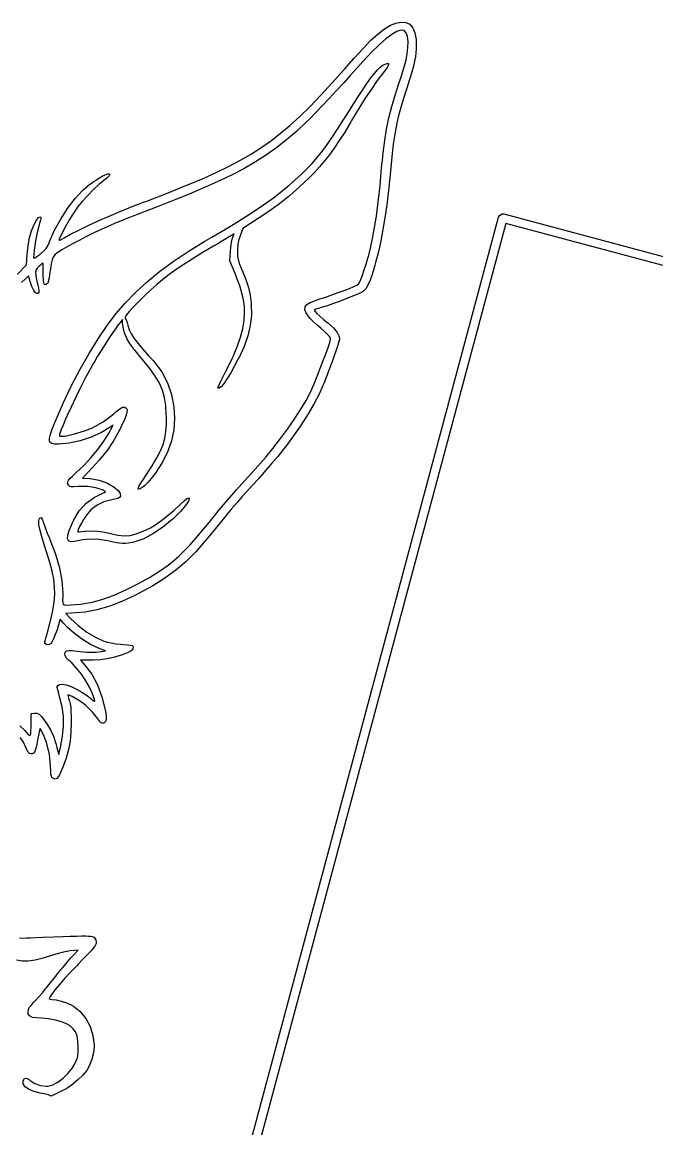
# Model space of a CAD drawing. Header units: inches. Extents: x 3.93 to 7.4, y -5.66 to -1.55.
# Drawn here: x 5.68 to 6.021, y -5.045 to -4.45 of the extents above; entities that cross this region are included whole.
import ezdxf

# ---------------------------------------------------------------- set-up
doc = ezdxf.new("R2010")
doc.units = ezdxf.units.IN
doc.header["$MEASUREMENT"] = 0
doc.layers.add('F.Silkscreen', color=41, linetype='CONTINUOUS', true_color=0xf2eda1)

msp = doc.modelspace()

# ---------------------------------------------------------------- linework, layer by layer
at = {"layer": 'F.Silkscreen', "linetype": 'CONTINUOUS'}
for p, q in [((5.87815, -4.45199), (5.88105, -4.4508)), ((5.88105, -4.4508), (5.88361, -4.45032)), ((5.88361, -4.45032), (5.88637, -4.45049)), ((5.88637, -4.45049), (5.88856, -4.45148)), ((5.88856, -4.45148), (5.8902, -4.45331)), ((5.86766, -4.46009), (5.8715, -4.45659)), ((5.8715, -4.45659), (5.87498, -4.45391)), ((5.87498, -4.45391), (5.87815, -4.45199)), ((5.87882, -4.4569), (5.87566, -4.45928)), ((5.88149, -4.45535), (5.87882, -4.4569)), ((5.88366, -4.45466), (5.88149, -4.45535)), ((5.88528, -4.45483), (5.88366, -4.45466)), ((5.88541, -4.45489), (5.88528, -4.45483)), ((5.88649, -4.45604), (5.88541, -4.45489)), ((5.88721, -4.45802), (5.88649, -4.45604)), ((5.8902, -4.45331), (5.89131, -4.456)), ((5.89131, -4.456), (5.8919, -4.45958)), ((5.86341, -4.46442), (5.86766, -4.46009)), ((5.87203, -4.46248), (5.86796, -4.46647)), ((5.87566, -4.45928), (5.87203, -4.46248)), ((5.88756, -4.46068), (5.88721, -4.45802)), ((5.88753, -4.46388), (5.88756, -4.46068)), ((5.8919, -4.45958), (5.89201, -4.46253)), ((5.89201, -4.46253), (5.89197, -4.4647)), ((5.8587, -4.46965), (5.86341, -4.46442)), ((5.86796, -4.46647), (5.86348, -4.47123)), ((5.88631, -4.47128), (5.88712, -4.46746)), ((5.88712, -4.46746), (5.88753, -4.46388)), ((5.89154, -4.46894), (5.89108, -4.4713)), ((5.89182, -4.46679), (5.89154, -4.46894)), ((5.89197, -4.4647), (5.89182, -4.46679)), ((5.8534, -4.47568), (5.8587, -4.46965)), ((5.85999, -4.47515), (5.85671, -4.47885)), ((5.86348, -4.47123), (5.85999, -4.47515)), ((5.87105, -4.47607), (5.87244, -4.47468)), ((5.87244, -4.47468), (5.87369, -4.47369)), ((5.87369, -4.47369), (5.87476, -4.47307)), ((5.87476, -4.47307), (5.87628, -4.47248)), ((5.87637, -4.47464), (5.87489, -4.47673)), ((5.87628, -4.47248), (5.87706, -4.47253)), ((5.87709, -4.47324), (5.87637, -4.47464)), ((5.87706, -4.47253), (5.87709, -4.47324)), ((5.88469, -4.47692), (5.88561, -4.47382)), ((5.88561, -4.47382), (5.8863, -4.47131)), ((5.8863, -4.47131), (5.88631, -4.47128)), ((5.89042, -4.47401), (5.88952, -4.47723)), ((5.89108, -4.4713), (5.89042, -4.47401)), ((5.84681, -4.48303), (5.8534, -4.47568)), ((5.85671, -4.47885), (5.85306, -4.4829)), ((5.86551, -4.48325), (5.86763, -4.48029)), ((5.86763, -4.48029), (5.86946, -4.47792)), ((5.86946, -4.47792), (5.87105, -4.47607)), ((5.87424, -4.47757), (5.87106, -4.48178)), ((5.87489, -4.47673), (5.87424, -4.47757)), ((5.88267, -4.48335), (5.88367, -4.48023)), ((5.88367, -4.48023), (5.88469, -4.47692)), ((5.88836, -4.48111), (5.88688, -4.48578)), ((5.88952, -4.47723), (5.88836, -4.48111)), ((5.84068, -4.48965), (5.84681, -4.48303)), ((5.84918, -4.48712), (5.84526, -4.49134)), ((5.85306, -4.4829), (5.84918, -4.48712)), ((5.86021, -4.4912), (5.86305, -4.48687)), ((5.86305, -4.48687), (5.86551, -4.48325)), ((5.86787, -4.48629), (5.86457, -4.49126)), ((5.87106, -4.48178), (5.86787, -4.48629)), ((5.88083, -4.48906), (5.88267, -4.48335)), ((5.88688, -4.48578), (5.88637, -4.48738)), ((5.83492, -4.49561), (5.84068, -4.48965)), ((5.84526, -4.49134), (5.84143, -4.49538)), ((5.85693, -4.49632), (5.86021, -4.4912)), ((5.86457, -4.49126), (5.86106, -4.49684)), ((5.87889, -4.49566), (5.88083, -4.48906)), ((5.88491, -4.492), (5.88367, -4.49615)), ((5.88637, -4.48738), (5.88491, -4.492)), ((5.82943, -4.50098), (5.83492, -4.49561)), ((5.83788, -4.49907), (5.83475, -4.50224)), ((5.84143, -4.49538), (5.83788, -4.49907)), ((5.85318, -4.50228), (5.85693, -4.49632)), ((5.86106, -4.49684), (5.85723, -4.5032)), ((5.87733, -4.50183), (5.87889, -4.49566)), ((5.88367, -4.49615), (5.88262, -4.50001)), ((5.82412, -4.50583), (5.82943, -4.50098)), ((5.83315, -4.50382), (5.82759, -4.50906)), ((5.83475, -4.50224), (5.83315, -4.50382)), ((5.8496, -4.50793), (5.85304, -4.5025)), ((5.85304, -4.5025), (5.85318, -4.50228)), ((5.85677, -4.50399), (5.85353, -4.5094)), ((5.85723, -4.5032), (5.85677, -4.50399)), ((5.87607, -4.50786), (5.87733, -4.50183)), ((5.88172, -4.50376), (5.88095, -4.50756)), ((5.88262, -4.50001), (5.88172, -4.50376)), ((5.8137, -4.51426), (5.81891, -4.51024)), ((5.81891, -4.51024), (5.82412, -4.50583)), ((5.82759, -4.50906), (5.82231, -4.51365)), ((5.84655, -4.51258), (5.8496, -4.50793)), ((5.85353, -4.5094), (5.85063, -4.51403)), ((5.87506, -4.51402), (5.87607, -4.50786)), ((5.88095, -4.50756), (5.88027, -4.51158)), ((5.8084, -4.51797), (5.8137, -4.51426)), ((5.82231, -4.51365), (5.81705, -4.51779)), ((5.84118, -4.52014), (5.84378, -4.5166)), ((5.84378, -4.5166), (5.84655, -4.51258)), ((5.85063, -4.51403), (5.84794, -4.51806)), ((5.87423, -4.52062), (5.87506, -4.51402)), ((5.87964, -4.51599), (5.87905, -4.52097)), ((5.88027, -4.51158), (5.87964, -4.51599)), ((5.79717, -4.52474), (5.80292, -4.52144)), ((5.80292, -4.52144), (5.8084, -4.51797)), ((5.81157, -4.52166), (5.80561, -4.52545)), ((5.81705, -4.51779), (5.81157, -4.52166)), ((5.83862, -4.52332), (5.84118, -4.52014)), ((5.84535, -4.52165), (5.84272, -4.52497)), ((5.84794, -4.51806), (5.84535, -4.52165)), ((5.87377, -4.52485), (5.87402, -4.52249)), ((5.87402, -4.52249), (5.87423, -4.52062)), ((5.87905, -4.52097), (5.87844, -4.52667)), ((5.78448, -4.53111), (5.79105, -4.52794)), ((5.79105, -4.52794), (5.79717, -4.52474)), ((5.80561, -4.52545), (5.79892, -4.52934)), ((5.83321, -4.5292), (5.836, -4.52629)), ((5.836, -4.52629), (5.83862, -4.52332)), ((5.83992, -4.52818), (5.83685, -4.53147)), ((5.84272, -4.52497), (5.83992, -4.52818)), ((5.87317, -4.53077), (5.87336, -4.52876)), ((5.87336, -4.52876), (5.87355, -4.52687)), ((5.87355, -4.52687), (5.87377, -4.52485)), ((5.87844, -4.52667), (5.87789, -4.53231)), ((5.7181, -4.53632), (5.72084, -4.53454)), ((5.72084, -4.53454), (5.72348, -4.53306)), ((5.72348, -4.53306), (5.72573, -4.53207)), ((5.72568, -4.53418), (5.72399, -4.53549)), ((5.72684, -4.53303), (5.72568, -4.53418)), ((5.72573, -4.53207), (5.72611, -4.53194)), ((5.72611, -4.53194), (5.72711, -4.53181)), ((5.72733, -4.53221), (5.72684, -4.53303)), ((5.72711, -4.53181), (5.72733, -4.53221)), ((5.76961, -4.53763), (5.77736, -4.53432)), ((5.77736, -4.53432), (5.78448, -4.53111)), ((5.78921, -4.53429), (5.78345, -4.53693)), ((5.79415, -4.53188), (5.78921, -4.53429)), ((5.79818, -4.52975), (5.79415, -4.53188)), ((5.79892, -4.52934), (5.79818, -4.52975)), ((5.82664, -4.53538), (5.83013, -4.53218)), ((5.83456, -4.53379), (5.82912, -4.53904)), ((5.83013, -4.53218), (5.83321, -4.5292)), ((5.83685, -4.53147), (5.83456, -4.53379)), ((5.87268, -4.53605), (5.87295, -4.53312)), ((5.87295, -4.53312), (5.87317, -4.53077)), ((5.87789, -4.53231), (5.87703, -4.54085)), ((5.70863, -4.54524), (5.71283, -4.5407)), ((5.71283, -4.5407), (5.71558, -4.53823)), ((5.71844, -4.54033), (5.71537, -4.54348)), ((5.71558, -4.53823), (5.7181, -4.53632)), ((5.72139, -4.53759), (5.71844, -4.54033)), ((5.72399, -4.53549), (5.72139, -4.53759)), ((5.75862, -4.54211), (5.76298, -4.54036)), ((5.76298, -4.54036), (5.76725, -4.53861)), ((5.76725, -4.53861), (5.76961, -4.53763)), ((5.77698, -4.53977), (5.76989, -4.54277)), ((5.78345, -4.53693), (5.77698, -4.53977)), ((5.81993, -4.54112), (5.82375, -4.53793)), ((5.82375, -4.53793), (5.82664, -4.53538)), ((5.82912, -4.53904), (5.82386, -4.54371)), ((5.87208, -4.54257), (5.87235, -4.5398)), ((5.87235, -4.5398), (5.87268, -4.53605)), ((5.87703, -4.54085), (5.87613, -4.54851)), ((5.70459, -4.55049), (5.70863, -4.54524)), ((5.71242, -4.54681), (5.70979, -4.55008)), ((5.71537, -4.54348), (5.71242, -4.54681)), ((5.74542, -4.54717), (5.74764, -4.54635)), ((5.74764, -4.54635), (5.75068, -4.54521)), ((5.75068, -4.54521), (5.75443, -4.54376)), ((5.76226, -4.54588), (5.75421, -4.54906)), ((5.75443, -4.54376), (5.75862, -4.54211)), ((5.76989, -4.54277), (5.76226, -4.54588)), ((5.81165, -4.54739), (5.81593, -4.54425)), ((5.81593, -4.54425), (5.81993, -4.54112)), ((5.82386, -4.54371), (5.81848, -4.54802)), ((5.87139, -4.5485), (5.87208, -4.54257)), ((5.70086, -4.55623), (5.70459, -4.55049)), ((5.70822, -4.55227), (5.70698, -4.55421)), ((5.70979, -4.55008), (5.70822, -4.55227)), ((5.727, -4.55459), (5.73314, -4.55201)), ((5.73314, -4.55201), (5.73933, -4.54951)), ((5.73933, -4.54951), (5.74542, -4.54717)), ((5.74619, -4.55213), (5.74255, -4.55352)), ((5.75421, -4.54906), (5.74619, -4.55213)), ((5.80177, -4.55401), (5.80696, -4.55062)), ((5.80696, -4.55062), (5.81165, -4.54739)), ((5.81268, -4.55223), (5.80708, -4.55599)), ((5.81848, -4.54802), (5.81268, -4.55223)), ((5.87053, -4.55465), (5.87139, -4.5485)), ((5.87613, -4.54851), (5.87517, -4.55547)), ((5.68657, -4.55919), (5.6878, -4.55689)), ((5.6878, -4.55689), (5.68886, -4.55545)), ((5.68886, -4.55545), (5.68969, -4.55493)), ((5.68984, -4.55726), (5.68934, -4.55921)), ((5.68969, -4.55493), (5.69018, -4.55522)), ((5.69014, -4.55586), (5.68984, -4.55726)), ((5.69018, -4.55522), (5.69014, -4.55586)), ((5.69758, -4.56226), (5.70086, -4.55623)), ((5.70559, -4.55652), (5.70417, -4.55902)), ((5.70698, -4.55421), (5.70559, -4.55652)), ((5.71555, -4.55973), (5.72109, -4.55719)), ((5.72109, -4.55719), (5.727, -4.55459)), ((5.72956, -4.55868), (5.72937, -4.55876)), ((5.73203, -4.55766), (5.72956, -4.55868)), ((5.7352, -4.55639), (5.73203, -4.55766)), ((5.7388, -4.55498), (5.7352, -4.55639)), ((5.74255, -4.55352), (5.7388, -4.55498)), ((5.78136, -5.13315), (5.93625, -4.55511)), ((5.9402, -4.55862), (5.78654, -5.13209)), ((5.78943, -4.56159), (5.79596, -4.55765)), ((5.79596, -4.55765), (5.80177, -4.55401)), ((5.80708, -4.55599), (5.79883, -4.56135)), ((5.86954, -4.56076), (5.87053, -4.55465)), ((5.87517, -4.55547), (5.87411, -4.56189)), ((5.93625, -4.55511), (5.93665, -4.55429)), ((5.93665, -4.55429), (5.93822, -4.55338)), ((5.93665, -4.55429), (5.93665, -4.55429)), ((5.93665, -4.55429), (5.93665, -4.55429)), ((5.93822, -4.55338), (5.93914, -4.55344)), ((5.93914, -4.55344), (6.51717, -4.70833)), ((6.51367, -4.71228), (5.9402, -4.55862)), ((5.68404, -4.56631), (5.68512, -4.56263)), ((5.68512, -4.56263), (5.68657, -4.55919)), ((5.68836, -4.56279), (5.68783, -4.56529)), ((5.68891, -4.5607), (5.68836, -4.56279)), ((5.68934, -4.55921), (5.68891, -4.5607)), ((5.6949, -4.56836), (5.69758, -4.56226)), ((5.70159, -4.5638), (5.70065, -4.56571)), ((5.7028, -4.56151), (5.70159, -4.5638)), ((5.70272, -4.56635), (5.70621, -4.56438)), ((5.70417, -4.55902), (5.7028, -4.56151)), ((5.70621, -4.56438), (5.71054, -4.56216)), ((5.71054, -4.56216), (5.71555, -4.55973)), ((5.71874, -4.56369), (5.71472, -4.56568)), ((5.72265, -4.5618), (5.71874, -4.56369)), ((5.72626, -4.56013), (5.72265, -4.5618)), ((5.72937, -4.55876), (5.72626, -4.56013)), ((5.78206, -4.56593), (5.78943, -4.56159)), ((5.79405, -4.56413), (5.7926, -4.56508)), ((5.7932, -4.56642), (5.79405, -4.56413)), ((5.79883, -4.56135), (5.79736, -4.5653)), ((5.86847, -4.56658), (5.86954, -4.56076)), ((5.87411, -4.56189), (5.87294, -4.56794)), ((5.68284, -4.57528), (5.6833, -4.57043)), ((5.6833, -4.57043), (5.68404, -4.56631)), ((5.68733, -4.568), (5.6869, -4.5707)), ((5.68783, -4.56529), (5.68733, -4.568)), ((5.69394, -4.57065), (5.69479, -4.56866)), ((5.69479, -4.56866), (5.6949, -4.56836)), ((5.70009, -4.56704), (5.69996, -4.56753)), ((5.69996, -4.56753), (5.70036, -4.56753)), ((5.70065, -4.56571), (5.70009, -4.56704)), ((5.70036, -4.56753), (5.70142, -4.56708)), ((5.70142, -4.56708), (5.70272, -4.56635)), ((5.70717, -4.5696), (5.70402, -4.57132)), ((5.7108, -4.56768), (5.70717, -4.5696)), ((5.71472, -4.56568), (5.7108, -4.56768)), ((5.7694, -4.57365), (5.77839, -4.56809)), ((5.77839, -4.56809), (5.78206, -4.56593)), ((5.78528, -4.5695), (5.78301, -4.57083)), ((5.78785, -4.56797), (5.78528, -4.5695)), ((5.79004, -4.56666), (5.78785, -4.56797)), ((5.79169, -4.56566), (5.79004, -4.56666)), ((5.7926, -4.56508), (5.79169, -4.56566)), ((5.7923, -4.57122), (5.79264, -4.56883)), ((5.79264, -4.56883), (5.79304, -4.56695)), ((5.79304, -4.56695), (5.7932, -4.56642)), ((5.79608, -4.57004), (5.7959, -4.57256)), ((5.79653, -4.5678), (5.79608, -4.57004)), ((5.79736, -4.5653), (5.79653, -4.5678)), ((5.86736, -4.57186), (5.86847, -4.56658)), ((5.87294, -4.56794), (5.87161, -4.5738)), ((5.68248, -4.5808), (5.68284, -4.57528)), ((5.68637, -4.57524), (5.68634, -4.57666)), ((5.68657, -4.57318), (5.68637, -4.57524)), ((5.6869, -4.5707), (5.68657, -4.57318)), ((5.68697, -4.57703), (5.68808, -4.57632)), ((5.68808, -4.57632), (5.68958, -4.57523)), ((5.68958, -4.57523), (5.69008, -4.57484)), ((5.69008, -4.57484), (5.69186, -4.57336)), ((5.69186, -4.57336), (5.69306, -4.57209)), ((5.69306, -4.57209), (5.69394, -4.57065)), ((5.69774, -4.57551), (5.69687, -4.5767)), ((5.69899, -4.57445), (5.69774, -4.57551)), ((5.70072, -4.57327), (5.69899, -4.57445)), ((5.70154, -4.57275), (5.70072, -4.57327)), ((5.70402, -4.57132), (5.70154, -4.57275)), ((5.76129, -4.57909), (5.7694, -4.57365)), ((5.77691, -4.57446), (5.77161, -4.5777)), ((5.78301, -4.57083), (5.77691, -4.57446)), ((5.79182, -4.57874), (5.79209, -4.57373)), ((5.79209, -4.57373), (5.7923, -4.57122)), ((5.7959, -4.57256), (5.79589, -4.57371)), ((5.79589, -4.57371), (5.79592, -4.57569)), ((5.79592, -4.57569), (5.79606, -4.57727)), ((5.86598, -4.57731), (5.86625, -4.57633)), ((5.86625, -4.57633), (5.86736, -4.57186)), ((5.87161, -4.5738), (5.87011, -4.57965)), ((5.67762, -4.5858), (5.68248, -4.5808)), ((5.68634, -4.57666), (5.68646, -4.5772)), ((5.68646, -4.5772), (5.68697, -4.57703)), ((5.6892, -4.58164), (5.68824, -4.58261)), ((5.6898, -4.58113), (5.6892, -4.58164)), ((5.6908, -4.58033), (5.6898, -4.58113)), ((5.69129, -4.58001), (5.6908, -4.58033)), ((5.69136, -4.58025), (5.69129, -4.58001)), ((5.69143, -4.58134), (5.69136, -4.58025)), ((5.69148, -4.5831), (5.69143, -4.58134)), ((5.69576, -4.5803), (5.6953, -4.58317)), ((5.69625, -4.57822), (5.69576, -4.5803)), ((5.69687, -4.5767), (5.69625, -4.57822)), ((5.75397, -4.58449), (5.76129, -4.57909)), ((5.76698, -4.58065), (5.76289, -4.58339)), ((5.77161, -4.5777), (5.76698, -4.58065)), ((5.79458, -4.58555), (5.79182, -4.57874)), ((5.79606, -4.57727), (5.79637, -4.57875)), ((5.79637, -4.57875), (5.79695, -4.58043)), ((5.79695, -4.58043), (5.79785, -4.58261)), ((5.86404, -4.5836), (5.86503, -4.58051)), ((5.86503, -4.58051), (5.86598, -4.57731)), ((5.86971, -4.58109), (5.86839, -4.58555)), ((5.87011, -4.57965), (5.86971, -4.58109)), ((5.68194, -4.58827), (5.67985, -4.59041)), ((5.68351, -4.5868), (5.68194, -4.58827)), ((5.68467, -4.59037), (5.68351, -4.5868)), ((5.68764, -4.5836), (5.6874, -4.58483)), ((5.6874, -4.58483), (5.68749, -4.58651)), ((5.68749, -4.58651), (5.6879, -4.58885)), ((5.68824, -4.58261), (5.68764, -4.5836)), ((5.69148, -4.58532), (5.69148, -4.5831)), ((5.69149, -4.58672), (5.69148, -4.58532)), ((5.69158, -4.58887), (5.69149, -4.58672)), ((5.6946, -4.58791), (5.69439, -4.58933)), ((5.6949, -4.58589), (5.6946, -4.58791)), ((5.69522, -4.58369), (5.6949, -4.58589)), ((5.6953, -4.58317), (5.69522, -4.58369)), ((5.74734, -4.58992), (5.75397, -4.58449)), ((5.75921, -4.58603), (5.75581, -4.58865)), ((5.76289, -4.58339), (5.75921, -4.58603)), ((5.79576, -4.58853), (5.79458, -4.58555)), ((5.79785, -4.58261), (5.79844, -4.58396)), ((5.79844, -4.58396), (5.80038, -4.58871)), ((5.86218, -4.58871), (5.86307, -4.58639)), ((5.86307, -4.58639), (5.86404, -4.5836)), ((5.86839, -4.58555), (5.86717, -4.58908)), ((5.68538, -4.5924), (5.68467, -4.59037)), ((5.68635, -4.59462), (5.68538, -4.5924)), ((5.6879, -4.58885), (5.68838, -4.59102)), ((5.68838, -4.59102), (5.68888, -4.59341)), ((5.68888, -4.59341), (5.6891, -4.59496)), ((5.69175, -4.59043), (5.69158, -4.58887)), ((5.69199, -4.59117), (5.69175, -4.59043)), ((5.6922, -4.59135), (5.69199, -4.59117)), ((5.6931, -4.59148), (5.6922, -4.59135)), ((5.6939, -4.59077), (5.6931, -4.59148)), ((5.69438, -4.58937), (5.6939, -4.59077)), ((5.69439, -4.58933), (5.69438, -4.58937)), ((5.74129, -4.59546), (5.74734, -4.58992)), ((5.74932, -4.59424), (5.74603, -4.59735)), ((5.75256, -4.59136), (5.74932, -4.59424)), ((5.75581, -4.58865), (5.75256, -4.59136)), ((5.79713, -4.59221), (5.79576, -4.58853)), ((5.79814, -4.59531), (5.79713, -4.59221)), ((5.80038, -4.58871), (5.80176, -4.59298)), ((5.80176, -4.59298), (5.80268, -4.59712)), ((5.85321, -4.5946), (5.85607, -4.59347)), ((5.85607, -4.59347), (5.85842, -4.59248)), ((5.85842, -4.59248), (5.8601, -4.5917)), ((5.8601, -4.5917), (5.86091, -4.5912)), ((5.86091, -4.5912), (5.86144, -4.59037)), ((5.86144, -4.59037), (5.86218, -4.58871)), ((5.86486, -4.59369), (5.86368, -4.59497)), ((5.86601, -4.59176), (5.86486, -4.59369)), ((5.86717, -4.58908), (5.86601, -4.59176)), ((5.68725, -4.5959), (5.68635, -4.59462)), ((5.68812, -4.59631), (5.68725, -4.5959)), ((5.68865, -4.59623), (5.68812, -4.59631)), ((5.68903, -4.59585), (5.68865, -4.59623)), ((5.6891, -4.59496), (5.68903, -4.59585)), ((5.73574, -4.6012), (5.74129, -4.59546)), ((5.74603, -4.59735), (5.74262, -4.60069)), ((5.79884, -4.59805), (5.79814, -4.59531)), ((5.79931, -4.60065), (5.79884, -4.59805)), ((5.80268, -4.59712), (5.80322, -4.60146)), ((5.83503, -4.60108), (5.83784, -4.59993)), ((5.83784, -4.59993), (5.84021, -4.59915)), ((5.84021, -4.59915), (5.84336, -4.59813)), ((5.84336, -4.59813), (5.84669, -4.59699)), ((5.84669, -4.59699), (5.85003, -4.59579)), ((5.85003, -4.59579), (5.85321, -4.5946)), ((5.85385, -4.59928), (5.85064, -4.6005)), ((5.85691, -4.59809), (5.85385, -4.59928)), ((5.85961, -4.59698), (5.85691, -4.59809)), ((5.86173, -4.59606), (5.85961, -4.59698)), ((5.86308, -4.59539), (5.86173, -4.59606)), ((5.86368, -4.59497), (5.86308, -4.59539)), ((5.73057, -4.60721), (5.73574, -4.6012)), ((5.73771, -4.60596), (5.73628, -4.6078)), ((5.73984, -4.60358), (5.73771, -4.60596)), ((5.74262, -4.60069), (5.73984, -4.60358)), ((5.7996, -4.60332), (5.79931, -4.60065)), ((5.79973, -4.60647), (5.7996, -4.60332)), ((5.80322, -4.60146), (5.80328, -4.60219)), ((5.80328, -4.60219), (5.80338, -4.60786)), ((5.8321, -4.60495), (5.83221, -4.6035)), ((5.83278, -4.60667), (5.8321, -4.60495)), ((5.83221, -4.6035), (5.83317, -4.60224)), ((5.83317, -4.60224), (5.83503, -4.60108)), ((5.83723, -4.60512), (5.83715, -4.60521)), ((5.83715, -4.60521), (5.83754, -4.60582)), ((5.83804, -4.60475), (5.83723, -4.60512)), ((5.83754, -4.60582), (5.83861, -4.60694)), ((5.83953, -4.60423), (5.83804, -4.60475)), ((5.84149, -4.60364), (5.83953, -4.60423)), ((5.84224, -4.60342), (5.84149, -4.60364)), ((5.84463, -4.60265), (5.84224, -4.60342)), ((5.8475, -4.60165), (5.84463, -4.60265)), ((5.85064, -4.6005), (5.8475, -4.60165)), ((5.72579, -4.61351), (5.73054, -4.60725)), ((5.73054, -4.60725), (5.73057, -4.60721)), ((5.7328, -4.61181), (5.73178, -4.61314)), ((5.73412, -4.61024), (5.7328, -4.61181)), ((5.73413, -4.61216), (5.73412, -4.61024)), ((5.73438, -4.61443), (5.73413, -4.61216)), ((5.73628, -4.6078), (5.73559, -4.60904)), ((5.73559, -4.60904), (5.7356, -4.60959)), ((5.7356, -4.60959), (5.73602, -4.61043)), ((5.73602, -4.61043), (5.73654, -4.61192)), ((5.73654, -4.61192), (5.73692, -4.61326)), ((5.7988, -4.61515), (5.79951, -4.61075)), ((5.79951, -4.61075), (5.79973, -4.60647)), ((5.80338, -4.60786), (5.8028, -4.6134)), ((5.8342, -4.60875), (5.83278, -4.60667)), ((5.83505, -4.60972), (5.8342, -4.60875)), ((5.83665, -4.61131), (5.83505, -4.60972)), ((5.83862, -4.61313), (5.83665, -4.61131)), ((5.83861, -4.60694), (5.84021, -4.60843)), ((5.84021, -4.60843), (5.84218, -4.61015)), ((5.84218, -4.61015), (5.84439, -4.61196)), ((5.84439, -4.61196), (5.84451, -4.61206)), ((5.84451, -4.61206), (5.84752, -4.61472)), ((5.72094, -4.62065), (5.72579, -4.61351)), ((5.72858, -4.61776), (5.72662, -4.6207)), ((5.73034, -4.61518), (5.72858, -4.61776)), ((5.73178, -4.61314), (5.73034, -4.61518)), ((5.73519, -4.61739), (5.73438, -4.61443)), ((5.73643, -4.62044), (5.73519, -4.61739)), ((5.73692, -4.61326), (5.7377, -4.61571)), ((5.7377, -4.61571), (5.73879, -4.61802)), ((5.73879, -4.61802), (5.74033, -4.62041)), ((5.79756, -4.6198), (5.7988, -4.61515)), ((5.8028, -4.6134), (5.8015, -4.61898)), ((5.84073, -4.61494), (5.83862, -4.61313)), ((5.84249, -4.61646), (5.84073, -4.61494)), ((5.84416, -4.61804), (5.84249, -4.61646)), ((5.84534, -4.61933), (5.84416, -4.61804)), ((5.84752, -4.61472), (5.84952, -4.61714)), ((5.84952, -4.61714), (5.85055, -4.61935)), ((5.71609, -4.62851), (5.72094, -4.62065)), ((5.72458, -4.62383), (5.72257, -4.62697)), ((5.72662, -4.6207), (5.72458, -4.62383)), ((5.73796, -4.62317), (5.73643, -4.62044)), ((5.73848, -4.62391), (5.73796, -4.62317)), ((5.7398, -4.62566), (5.73848, -4.62391)), ((5.74033, -4.62041), (5.74245, -4.62312)), ((5.74245, -4.62312), (5.74393, -4.62485)), ((5.79576, -4.62486), (5.79756, -4.6198)), ((5.8015, -4.61898), (5.79943, -4.6248)), ((5.8446, -4.6252), (5.84546, -4.62257)), ((5.84585, -4.62015), (5.84534, -4.61933)), ((5.84546, -4.62257), (5.84585, -4.62082)), ((5.84585, -4.62082), (5.84585, -4.62015)), ((5.84981, -4.62404), (5.84894, -4.62663)), ((5.8504, -4.62213), (5.84981, -4.62404)), ((5.85066, -4.62105), (5.8504, -4.62213)), ((5.85055, -4.61935), (5.85066, -4.62105)), ((5.71132, -4.63693), (5.71609, -4.62851)), ((5.72072, -4.62994), (5.71913, -4.63256)), ((5.72257, -4.62697), (5.72072, -4.62994)), ((5.74156, -4.62786), (5.7398, -4.62566)), ((5.74358, -4.63032), (5.74156, -4.62786)), ((5.74393, -4.62485), (5.746, -4.6272)), ((5.746, -4.6272), (5.74833, -4.62986)), ((5.74833, -4.62986), (5.75051, -4.63234)), ((5.79335, -4.63045), (5.79576, -4.62486)), ((5.79943, -4.6248), (5.79655, -4.63104)), ((5.84191, -4.63228), (5.84312, -4.62915)), ((5.84312, -4.62915), (5.8433, -4.62868)), ((5.8433, -4.62868), (5.8446, -4.6252)), ((5.84784, -4.62976), (5.84657, -4.63327)), ((5.84894, -4.62663), (5.84784, -4.62976)), ((5.71851, -4.63363), (5.71631, -4.63758)), ((5.71913, -4.63256), (5.71851, -4.63363)), ((5.74568, -4.63281), (5.74358, -4.63032)), ((5.74882, -4.63662), (5.74568, -4.63281)), ((5.75051, -4.63234), (5.75109, -4.63299)), ((5.75109, -4.63299), (5.75515, -4.63839)), ((5.79029, -4.6367), (5.79335, -4.63045)), ((5.79436, -4.63523), (5.79229, -4.63888)), ((5.79653, -4.6311), (5.79436, -4.63523)), ((5.79655, -4.63104), (5.79653, -4.6311)), ((5.83958, -4.63842), (5.84068, -4.63548)), ((5.84068, -4.63548), (5.84191, -4.63228)), ((5.84657, -4.63327), (5.84519, -4.63703)), ((5.70673, -4.64575), (5.71132, -4.63693)), ((5.71631, -4.63758), (5.71387, -4.64221)), ((5.75172, -4.64062), (5.74882, -4.63662)), ((5.75393, -4.6444), (5.75172, -4.64062)), ((5.75515, -4.63839), (5.75826, -4.64424)), ((5.78699, -4.64335), (5.7882, -4.64086)), ((5.7882, -4.64086), (5.78964, -4.63799)), ((5.79038, -4.64197), (5.78868, -4.64443)), ((5.78964, -4.63799), (5.79029, -4.6367)), ((5.79229, -4.63888), (5.79038, -4.64197)), ((5.83711, -4.64488), (5.83872, -4.64072)), ((5.83872, -4.64072), (5.83958, -4.63842)), ((5.84374, -4.64087), (5.84227, -4.64466)), ((5.84519, -4.63703), (5.84374, -4.64087)), ((5.70241, -4.65481), (5.70673, -4.64575)), ((5.71131, -4.64722), (5.70879, -4.65235)), ((5.71387, -4.64221), (5.71131, -4.64722)), ((5.75554, -4.64817), (5.75393, -4.6444)), ((5.75826, -4.64424), (5.76044, -4.65056)), ((5.78534, -4.64717), (5.78549, -4.64664)), ((5.78539, -4.64721), (5.78534, -4.64717)), ((5.78613, -4.64713), (5.78539, -4.64721)), ((5.78549, -4.64664), (5.78606, -4.64533)), ((5.78606, -4.64533), (5.78699, -4.64335)), ((5.78725, -4.64618), (5.78613, -4.64713)), ((5.78868, -4.64443), (5.78725, -4.64618)), ((5.83511, -4.6493), (5.83711, -4.64488)), ((5.84184, -4.64575), (5.83982, -4.65029)), ((5.84227, -4.64466), (5.84184, -4.64575)), ((5.70879, -4.65235), (5.70644, -4.65729)), ((5.75664, -4.65213), (5.75554, -4.64817)), ((5.75731, -4.65651), (5.75664, -4.65213)), ((5.76044, -4.65056), (5.76167, -4.65735)), ((5.83003, -4.65842), (5.83279, -4.65376)), ((5.83279, -4.65376), (5.83511, -4.6493)), ((5.83982, -4.65029), (5.83714, -4.65543)), ((5.69843, -4.66396), (5.70241, -4.65481)), ((5.70644, -4.65729), (5.70441, -4.66177)), ((5.73057, -4.65995), (5.73259, -4.65828)), ((5.73259, -4.65828), (5.73413, -4.65745)), ((5.73413, -4.65745), (5.73533, -4.65742)), ((5.73533, -4.65742), (5.73627, -4.65812)), ((5.73627, -4.65812), (5.73656, -4.65885)), ((5.73656, -4.65885), (5.73649, -4.66001)), ((5.75764, -4.6615), (5.75731, -4.65651)), ((5.76167, -4.65735), (5.76198, -4.66329)), ((5.82674, -4.66348), (5.83003, -4.65842)), ((5.83714, -4.65543), (5.83388, -4.661)), ((5.69634, -4.66919), (5.69775, -4.66561)), ((5.69775, -4.66561), (5.69843, -4.66396)), ((5.70349, -4.66391), (5.70215, -4.6671)), ((5.70441, -4.66177), (5.70349, -4.66391)), ((5.71754, -4.66865), (5.72372, -4.66523)), ((5.72372, -4.66523), (5.72945, -4.66094)), ((5.72945, -4.66094), (5.73057, -4.65995)), ((5.7351, -4.66401), (5.73373, -4.66705)), ((5.73601, -4.6617), (5.7351, -4.66401)), ((5.73649, -4.66001), (5.73601, -4.6617)), ((5.75766, -4.66219), (5.75764, -4.6615)), ((5.75769, -4.66654), (5.75766, -4.66219)), ((5.76198, -4.66329), (5.76162, -4.66962)), ((5.82281, -4.66911), (5.82674, -4.66348)), ((5.83388, -4.661), (5.83015, -4.66686)), ((5.69538, -4.67195), (5.69634, -4.66919)), ((5.70056, -4.67107), (5.70025, -4.67212)), ((5.70118, -4.66944), (5.70056, -4.67107)), ((5.70215, -4.6671), (5.70118, -4.66944)), ((5.70548, -4.6724), (5.70832, -4.67171)), ((5.70832, -4.67171), (5.71131, -4.67087)), ((5.71131, -4.67087), (5.71416, -4.66996)), ((5.71416, -4.66996), (5.71661, -4.66905)), ((5.71661, -4.66905), (5.71754, -4.66865)), ((5.72278, -4.67099), (5.71721, -4.67354)), ((5.72775, -4.66794), (5.72278, -4.67099)), ((5.72412, -4.67557), (5.72687, -4.67116)), ((5.72687, -4.67116), (5.72782, -4.6694)), ((5.729, -4.66705), (5.72775, -4.66794)), ((5.72782, -4.6694), (5.729, -4.66705)), ((5.73223, -4.67016), (5.72929, -4.67552)), ((5.73373, -4.66705), (5.73223, -4.67016)), ((5.75687, -4.67397), (5.75745, -4.67041)), ((5.75745, -4.67041), (5.75769, -4.66654)), ((5.76162, -4.66962), (5.76049, -4.67547)), ((5.81856, -4.6749), (5.82217, -4.67)), ((5.82217, -4.67), (5.82281, -4.66911)), ((5.83015, -4.66686), (5.82602, -4.67287)), ((5.69482, -4.67545), (5.69487, -4.674)), ((5.69524, -4.67639), (5.69482, -4.67545)), ((5.69487, -4.674), (5.69538, -4.67195)), ((5.69614, -4.67694), (5.69524, -4.67639)), ((5.69753, -4.67719), (5.69614, -4.67694)), ((5.69941, -4.67725), (5.69753, -4.67719)), ((5.69978, -4.67725), (5.69941, -4.67725)), ((5.70542, -4.67676), (5.69978, -4.67725)), ((5.70025, -4.67212), (5.70022, -4.67271)), ((5.70022, -4.67271), (5.70045, -4.67298)), ((5.70045, -4.67298), (5.7009, -4.67305)), ((5.7009, -4.67305), (5.70137, -4.67305)), ((5.70137, -4.67305), (5.70308, -4.67288)), ((5.70308, -4.67288), (5.70548, -4.6724)), ((5.71132, -4.67549), (5.70542, -4.67676)), ((5.71721, -4.67354), (5.71132, -4.67549)), ((5.72077, -4.68017), (5.72412, -4.67557)), ((5.72929, -4.67552), (5.7258, -4.6807)), ((5.7545, -4.68091), (5.75591, -4.67741)), ((5.75591, -4.67741), (5.75687, -4.67397)), ((5.76049, -4.67547), (5.75854, -4.68108)), ((5.81494, -4.67955), (5.81856, -4.6749)), ((5.82602, -4.67287), (5.82222, -4.67804)), ((5.71704, -4.6847), (5.72077, -4.68017)), ((5.7258, -4.6807), (5.72161, -4.68591)), ((5.75257, -4.68466), (5.7545, -4.68091)), ((5.75854, -4.68108), (5.7557, -4.68667)), ((5.81112, -4.68418), (5.81494, -4.67955)), ((5.82017, -4.68066), (5.81753, -4.68388)), ((5.82222, -4.67804), (5.82017, -4.68066)), ((5.70926, -4.6925), (5.71314, -4.6889)), ((5.71314, -4.6889), (5.71704, -4.6847)), ((5.72161, -4.68591), (5.71764, -4.69024)), ((5.74695, -4.69361), (5.75008, -4.68883)), ((5.75008, -4.68883), (5.75257, -4.68466)), ((5.75395, -4.68948), (5.75156, -4.69299)), ((5.7557, -4.68667), (5.75395, -4.68948)), ((5.80212, -4.69436), (5.80692, -4.68904)), ((5.80692, -4.68904), (5.81112, -4.68418)), ((5.81444, -4.68753), (5.81104, -4.69146)), ((5.81753, -4.68388), (5.81444, -4.68753)), ((5.70583, -4.69577), (5.70717, -4.6944)), ((5.70717, -4.6944), (5.70883, -4.69288)), ((5.70883, -4.69288), (5.70926, -4.6925)), ((5.71764, -4.69024), (5.71259, -4.6955)), ((5.71259, -4.6955), (5.71666, -4.69579)), ((5.744, -4.69819), (5.7457, -4.69548)), ((5.7457, -4.69548), (5.74695, -4.69361)), ((5.75156, -4.69299), (5.74951, -4.69574)), ((5.79832, -4.69852), (5.80183, -4.69468)), ((5.80183, -4.69468), (5.80212, -4.69436)), ((5.80747, -4.69551), (5.80387, -4.6995)), ((5.81104, -4.69146), (5.80747, -4.69551)), ((5.7045, -4.6983), (5.70465, -4.69745)), ((5.70499, -4.69922), (5.7045, -4.6983)), ((5.70465, -4.69745), (5.70504, -4.69675)), ((5.70523, -4.69954), (5.70499, -4.69922)), ((5.70504, -4.69675), (5.70583, -4.69577)), ((5.70576, -4.69995), (5.70523, -4.69954)), ((5.70657, -4.70015), (5.70576, -4.69995)), ((5.70793, -4.70016), (5.70657, -4.70015)), ((5.71009, -4.70004), (5.70793, -4.70016)), ((5.71096, -4.7), (5.71009, -4.70004)), ((5.71551, -4.70008), (5.71096, -4.7)), ((5.71968, -4.70072), (5.71551, -4.70008)), ((5.71666, -4.69579), (5.72159, -4.69659)), ((5.72319, -4.70186), (5.71968, -4.70072)), ((5.72159, -4.69659), (5.72607, -4.69829)), ((5.72607, -4.69829), (5.72959, -4.70042)), ((5.72959, -4.70042), (5.73168, -4.70219)), ((5.74253, -4.70126), (5.74294, -4.70011)), ((5.74276, -4.70164), (5.74253, -4.70126)), ((5.74363, -4.70128), (5.74276, -4.70164)), ((5.74294, -4.70011), (5.744, -4.69819)), ((5.74514, -4.7002), (5.74363, -4.70128)), ((5.74587, -4.6996), (5.74514, -4.7002)), ((5.74766, -4.69789), (5.74587, -4.6996)), ((5.74951, -4.69574), (5.74766, -4.69789)), ((5.79537, -4.70178), (5.79832, -4.69852)), ((5.80387, -4.6995), (5.80088, -4.70275)), ((5.71454, -4.70907), (5.71886, -4.70586)), ((5.71886, -4.70586), (5.72383, -4.70346)), ((5.72365, -4.70207), (5.72319, -4.70186)), ((5.7247, -4.70263), (5.72365, -4.70207)), ((5.72383, -4.70346), (5.7244, -4.70325)), ((5.72832, -4.70726), (5.72401, -4.7083)), ((5.7244, -4.70325), (5.72491, -4.70297)), ((5.72491, -4.70297), (5.7247, -4.70263)), ((5.72998, -4.70692), (5.72832, -4.70726)), ((5.73156, -4.70644), (5.72998, -4.70692)), ((5.73246, -4.70596), (5.73156, -4.70644)), ((5.73168, -4.70219), (5.73281, -4.70377)), ((5.73296, -4.70514), (5.73246, -4.70596)), ((5.73281, -4.70377), (5.73296, -4.70514)), ((5.76715, -4.70768), (5.76859, -4.70654)), ((5.76859, -4.70654), (5.76948, -4.7062)), ((5.76948, -4.7062), (5.76985, -4.70664)), ((5.76987, -4.7069), (5.76951, -4.7079)), ((5.76985, -4.70664), (5.76987, -4.7069)), ((5.78829, -4.70991), (5.79051, -4.7073)), ((5.79051, -4.7073), (5.79282, -4.70465)), ((5.79282, -4.70465), (5.79537, -4.70178)), ((5.79845, -4.70543), (5.79565, -4.70861)), ((5.80088, -4.70275), (5.79845, -4.70543)), ((5.70787, -4.71796), (5.71088, -4.71311)), ((5.71088, -4.71311), (5.71454, -4.70907)), ((5.71728, -4.71247), (5.71442, -4.71585)), ((5.7204, -4.70999), (5.71728, -4.71247)), ((5.72401, -4.7083), (5.7204, -4.70999)), ((5.75858, -4.7155), (5.76183, -4.71275)), ((5.76183, -4.71275), (5.76468, -4.71009)), ((5.7652, -4.71345), (5.76317, -4.71559)), ((5.76468, -4.71009), (5.76513, -4.70964)), ((5.76513, -4.70964), (5.76715, -4.70768)), ((5.76703, -4.71134), (5.7652, -4.71345)), ((5.76851, -4.70944), (5.76703, -4.71134)), ((5.76951, -4.7079), (5.76851, -4.70944)), ((5.78349, -4.71573), (5.786, -4.71266)), ((5.786, -4.71266), (5.78829, -4.70991)), ((5.79275, -4.71198), (5.79005, -4.71521)), ((5.79565, -4.70861), (5.79275, -4.71198)), ((5.68906, -4.71854), (5.68916, -4.71791)), ((5.68918, -4.72069), (5.68906, -4.71854)), ((5.68916, -4.71791), (5.68966, -4.71687)), ((5.68966, -4.71687), (5.6903, -4.71678)), ((5.6903, -4.71678), (5.69097, -4.71758)), ((5.69097, -4.71758), (5.69151, -4.71911)), ((5.69151, -4.71911), (5.69194, -4.72049)), ((5.7055, -4.72365), (5.70787, -4.71796)), ((5.71314, -4.71778), (5.71197, -4.71974)), ((5.71437, -4.71592), (5.71314, -4.71778)), ((5.71442, -4.71585), (5.71437, -4.71592)), ((5.75197, -4.72044), (5.7552, -4.71814)), ((5.7552, -4.71814), (5.75858, -4.7155)), ((5.76081, -4.71781), (5.75557, -4.72206)), ((5.76107, -4.71758), (5.76081, -4.71781)), ((5.76317, -4.71559), (5.76107, -4.71758)), ((5.77764, -4.72295), (5.7806, -4.71931)), ((5.7806, -4.71931), (5.78349, -4.71573)), ((5.78888, -4.71663), (5.78655, -4.71951)), ((5.79005, -4.71521), (5.78888, -4.71663)), ((5.68977, -4.72374), (5.68918, -4.72069)), ((5.69084, -4.72768), (5.68977, -4.72374)), ((5.69194, -4.72049), (5.6927, -4.72258)), ((5.6927, -4.72258), (5.69367, -4.72512)), ((5.69367, -4.72512), (5.69478, -4.72783)), ((5.70476, -4.7262), (5.7055, -4.72365)), ((5.7103, -4.72314), (5.71002, -4.72412)), ((5.71002, -4.72412), (5.71007, -4.72433)), ((5.71007, -4.72433), (5.71065, -4.72437)), ((5.71099, -4.7216), (5.7103, -4.72314)), ((5.71065, -4.72437), (5.712, -4.7243)), ((5.71197, -4.71974), (5.71099, -4.7216)), ((5.712, -4.7243), (5.71385, -4.72413)), ((5.71385, -4.72413), (5.7142, -4.72409)), ((5.7142, -4.72409), (5.71884, -4.72393)), ((5.71884, -4.72393), (5.72371, -4.72448)), ((5.72371, -4.72448), (5.72758, -4.72535)), ((5.72758, -4.72535), (5.73158, -4.72624)), ((5.74175, -4.72538), (5.74426, -4.72444)), ((5.74426, -4.72444), (5.74688, -4.72331)), ((5.74688, -4.72331), (5.74908, -4.72223)), ((5.74908, -4.72223), (5.74917, -4.72217)), ((5.74917, -4.72217), (5.75197, -4.72044)), ((5.75557, -4.72206), (5.75043, -4.7255)), ((5.77383, -4.7275), (5.77764, -4.72295)), ((5.78408, -4.72254), (5.78169, -4.72546)), ((5.78655, -4.71951), (5.78408, -4.72254)), ((5.69237, -4.73249), (5.69084, -4.72768)), ((5.69478, -4.72783), (5.69503, -4.72844)), ((5.69503, -4.72844), (5.69804, -4.73635)), ((5.70455, -4.72811), (5.70476, -4.7262)), ((5.705, -4.72928), (5.70455, -4.72811)), ((5.70617, -4.72978), (5.705, -4.72928)), ((5.70815, -4.72967), (5.70617, -4.72978)), ((5.711, -4.72903), (5.70815, -4.72967)), ((5.71255, -4.72869), (5.711, -4.72903)), ((5.7167, -4.7283), (5.71255, -4.72869)), ((5.72132, -4.72849), (5.7167, -4.7283)), ((5.72612, -4.72926), (5.72132, -4.72849)), ((5.7269, -4.72943), (5.72612, -4.72926)), ((5.72914, -4.7299), (5.7269, -4.72943)), ((5.73106, -4.73028), (5.72914, -4.7299)), ((5.73229, -4.73049), (5.73106, -4.73028)), ((5.73158, -4.72624), (5.73501, -4.72655)), ((5.73235, -4.7305), (5.73229, -4.73049)), ((5.73417, -4.73071), (5.73235, -4.7305)), ((5.73566, -4.73073), (5.73417, -4.73071)), ((5.73501, -4.72655), (5.73821, -4.72629)), ((5.73728, -4.73054), (5.73566, -4.73073)), ((5.73947, -4.73011), (5.73728, -4.73054)), ((5.73821, -4.72629), (5.74148, -4.72547)), ((5.7408, -4.72979), (5.73947, -4.73011)), ((5.74548, -4.7281), (5.7408, -4.72979)), ((5.74148, -4.72547), (5.74175, -4.72538)), ((5.75043, -4.7255), (5.74548, -4.7281)), ((5.77041, -4.73137), (5.77383, -4.7275)), ((5.77858, -4.72925), (5.77345, -4.73511)), ((5.77961, -4.72799), (5.77858, -4.72925)), ((5.78169, -4.72546), (5.77961, -4.72799)), ((5.69346, -4.73577), (5.69237, -4.73249)), ((5.69507, -4.74097), (5.69346, -4.73577)), ((5.69804, -4.73635), (5.70021, -4.7438)), ((5.76437, -4.73751), (5.7673, -4.73467)), ((5.7673, -4.73467), (5.77041, -4.73137)), ((5.77345, -4.73511), (5.76825, -4.74031)), ((5.69629, -4.74563), (5.69507, -4.74097)), ((5.75453, -4.74519), (5.75863, -4.74228)), ((5.75863, -4.74228), (5.76151, -4.74001)), ((5.76151, -4.74001), (5.76437, -4.73751)), ((5.76825, -4.74031), (5.76281, -4.74499)), ((5.69713, -4.74991), (5.69629, -4.74563)), ((5.70021, -4.7438), (5.70154, -4.75075)), ((5.74233, -4.75245), (5.7486, -4.74893)), ((5.7486, -4.74893), (5.75453, -4.74519)), ((5.76281, -4.74499), (5.75693, -4.74929)), ((5.69759, -4.75398), (5.69713, -4.74991)), ((5.69767, -4.75802), (5.69759, -4.75398)), ((5.70154, -4.75075), (5.70202, -4.75717)), ((5.73591, -4.75564), (5.74233, -4.75245)), ((5.75043, -4.75337), (5.74312, -4.75736)), ((5.75693, -4.74929), (5.75043, -4.75337)), ((5.69736, -4.76219), (5.69767, -4.75802)), ((5.70198, -4.75938), (5.70191, -4.76142)), ((5.70202, -4.75717), (5.70198, -4.75938)), ((5.71802, -4.76218), (5.72354, -4.76061)), ((5.72354, -4.76061), (5.72958, -4.7584)), ((5.72958, -4.7584), (5.73591, -4.75564)), ((5.74104, -4.75842), (5.73365, -4.76185)), ((5.74312, -4.75736), (5.74104, -4.75842)), ((5.69559, -4.7716), (5.69666, -4.76666)), ((5.69666, -4.76666), (5.69736, -4.76219)), ((5.70191, -4.76142), (5.70195, -4.76265)), ((5.70195, -4.76265), (5.70217, -4.7633)), ((5.70217, -4.7633), (5.70262, -4.7636)), ((5.70262, -4.7636), (5.70312, -4.76372)), ((5.70312, -4.76372), (5.70436, -4.7638)), ((5.70436, -4.7638), (5.70638, -4.76373)), ((5.70638, -4.76373), (5.70891, -4.76353)), ((5.70891, -4.76353), (5.71169, -4.76322)), ((5.71169, -4.76322), (5.71444, -4.76284)), ((5.72025, -4.76639), (5.71397, -4.76758)), ((5.71444, -4.76284), (5.71692, -4.76241)), ((5.71692, -4.76241), (5.71802, -4.76218)), ((5.72676, -4.7645), (5.72025, -4.76639)), ((5.73365, -4.76185), (5.72676, -4.7645)), ((5.69413, -4.77718), (5.69559, -4.7716)), ((5.70056, -4.77134), (5.69972, -4.77436)), ((5.70225, -4.77336), (5.70056, -4.77134)), ((5.70926, -4.76803), (5.70358, -4.76835)), ((5.70358, -4.76835), (5.70611, -4.77094)), ((5.70611, -4.77094), (5.71034, -4.77484)), ((5.71397, -4.76758), (5.70926, -4.76803)), ((5.69228, -4.78357), (5.69413, -4.77718)), ((5.69889, -4.77702), (5.69793, -4.77962)), ((5.69972, -4.77436), (5.69889, -4.77702)), ((5.70451, -4.77579), (5.70225, -4.77336)), ((5.70829, -4.77914), (5.70451, -4.77579)), ((5.71034, -4.77484), (5.71489, -4.77827)), ((5.71489, -4.77827), (5.71956, -4.78107)), ((5.69239, -4.7844), (5.69228, -4.78357)), ((5.69317, -4.78498), (5.69239, -4.7844)), ((5.69532, -4.78465), (5.69427, -4.78511)), ((5.69603, -4.78369), (5.69532, -4.78465)), ((5.69695, -4.78193), (5.69603, -4.78369)), ((5.69793, -4.77962), (5.69695, -4.78193)), ((5.71255, -4.78228), (5.70829, -4.77914)), ((5.71697, -4.78497), (5.71255, -4.78228)), ((5.71956, -4.78107), (5.7241, -4.78312)), ((5.7241, -4.78312), (5.72598, -4.78373)), ((5.72598, -4.78373), (5.72795, -4.78417)), ((5.72795, -4.78417), (5.73053, -4.78457)), ((5.73053, -4.78457), (5.73328, -4.78487)), ((5.73328, -4.78487), (5.73438, -4.78495)), ((5.69427, -4.78511), (5.69317, -4.78498)), ((5.70312, -4.79021), (5.7033, -4.7891)), ((5.70319, -4.79091), (5.70312, -4.79021)), ((5.7033, -4.7891), (5.70396, -4.78842)), ((5.70396, -4.78842), (5.70523, -4.78814)), ((5.70523, -4.78814), (5.70725, -4.78821)), ((5.70725, -4.78821), (5.70958, -4.78851)), ((5.70958, -4.78851), (5.71493, -4.78906)), ((5.71493, -4.78906), (5.71985, -4.78906)), ((5.72124, -4.78699), (5.71697, -4.78497)), ((5.71985, -4.78906), (5.72256, -4.78878)), ((5.72492, -4.78843), (5.72124, -4.78699)), ((5.72256, -4.78878), (5.72492, -4.78843)), ((5.73341, -4.79074), (5.72932, -4.79198)), ((5.73441, -4.79041), (5.73341, -4.79074)), ((5.73438, -4.78495), (5.73681, -4.78513)), ((5.73707, -4.78935), (5.73441, -4.79041)), ((5.73681, -4.78513), (5.73839, -4.78532)), ((5.7388, -4.78834), (5.73707, -4.78935)), ((5.73839, -4.78532), (5.73929, -4.78557)), ((5.73969, -4.78733), (5.7388, -4.78834)), ((5.73929, -4.78557), (5.73971, -4.78593)), ((5.73982, -4.78623), (5.73969, -4.78733)), ((5.73971, -4.78593), (5.73982, -4.78623)), ((5.70379, -4.79209), (5.70319, -4.79091)), ((5.70515, -4.79337), (5.70379, -4.79209)), ((5.7069, -4.79493), (5.70515, -4.79337)), ((5.70944, -4.79771), (5.7069, -4.79493)), ((5.7169, -4.79342), (5.71143, -4.79342)), ((5.71143, -4.79342), (5.71387, -4.79614)), ((5.71387, -4.79614), (5.71759, -4.80103)), ((5.71818, -4.79341), (5.7169, -4.79342)), ((5.72214, -4.79324), (5.71818, -4.79341)), ((5.72571, -4.79278), (5.72214, -4.79324)), ((5.72932, -4.79198), (5.72571, -4.79278)), ((5.712, -4.80098), (5.70944, -4.79771)), ((5.71437, -4.80448), (5.712, -4.80098)), ((5.71759, -4.80103), (5.72066, -4.80671)), ((5.69891, -4.8076), (5.69934, -4.80701)), ((5.69899, -4.80806), (5.69891, -4.8076)), ((5.69931, -4.80939), (5.69899, -4.80806)), ((5.69934, -4.80701), (5.70017, -4.80649)), ((5.70017, -4.80649), (5.70168, -4.8063)), ((5.70168, -4.8063), (5.70383, -4.8067)), ((5.70383, -4.8067), (5.70643, -4.80761)), ((5.70643, -4.80761), (5.70931, -4.80896)), ((5.71636, -4.80791), (5.71437, -4.80448)), ((5.71777, -4.811), (5.71636, -4.80791)), ((5.72066, -4.80671), (5.72306, -4.81311)), ((5.69982, -4.8113), (5.69931, -4.80939)), ((5.70044, -4.81359), (5.69982, -4.8113)), ((5.70162, -4.81855), (5.70044, -4.81359)), ((5.70484, -4.81212), (5.70469, -4.81224)), ((5.70469, -4.81224), (5.70484, -4.81295)), ((5.70566, -4.81233), (5.70484, -4.81212)), ((5.70484, -4.81295), (5.70523, -4.81432)), ((5.70523, -4.81432), (5.7056, -4.81554)), ((5.70703, -4.81298), (5.70566, -4.81233)), ((5.70876, -4.81394), (5.70703, -4.81298)), ((5.71065, -4.81511), (5.70876, -4.81394)), ((5.70931, -4.80896), (5.7123, -4.81067)), ((5.7123, -4.81067), (5.71521, -4.81265)), ((5.71521, -4.81265), (5.71698, -4.81404)), ((5.71698, -4.81404), (5.71819, -4.81505)), ((5.71849, -4.81296), (5.71777, -4.811)), ((5.71905, -4.8146), (5.71849, -4.81296)), ((5.7192, -4.81543), (5.71905, -4.8146)), ((5.72306, -4.81311), (5.72476, -4.82014)), ((5.70231, -4.82369), (5.70162, -4.81855)), ((5.7056, -4.81554), (5.70598, -4.81698)), ((5.70598, -4.81698), (5.70624, -4.8187)), ((5.70624, -4.8187), (5.7064, -4.82088)), ((5.71251, -4.81638), (5.71065, -4.81511)), ((5.71415, -4.81764), (5.71251, -4.81638)), ((5.71601, -4.81935), (5.71415, -4.81764)), ((5.71808, -4.82152), (5.71601, -4.81935)), ((5.71819, -4.81505), (5.71892, -4.81554)), ((5.71892, -4.81554), (5.7192, -4.81543)), ((5.72476, -4.82014), (5.72487, -4.82073)), ((5.68498, -4.82207), (5.68675, -4.8219)), ((5.68498, -4.82759), (5.68498, -4.82207)), ((5.68675, -4.8219), (5.68805, -4.82197)), ((5.68805, -4.82197), (5.68927, -4.82254)), ((5.68927, -4.82254), (5.69057, -4.82372)), ((5.69057, -4.82372), (5.69207, -4.82563)), ((5.69207, -4.82563), (5.69345, -4.82765)), ((5.70238, -4.82884), (5.70231, -4.82369)), ((5.7064, -4.82088), (5.70647, -4.82374)), ((5.70647, -4.82374), (5.70649, -4.8268)), ((5.71977, -4.82357), (5.71808, -4.82152)), ((5.72076, -4.82491), (5.71977, -4.82357)), ((5.7219, -4.82631), (5.72076, -4.82491)), ((5.72271, -4.82708), (5.7219, -4.82631)), ((5.72496, -4.82642), (5.72424, -4.8271)), ((5.72487, -4.82073), (5.72525, -4.82341)), ((5.72528, -4.82525), (5.72496, -4.82642)), ((5.72525, -4.82341), (5.72528, -4.82525)), ((5.67885, -4.82876), (5.68153, -4.83119)), ((5.68153, -4.83119), (5.68237, -4.83219)), ((5.68237, -4.83219), (5.68349, -4.83351)), ((5.68473, -4.833), (5.68487, -4.83142)), ((5.68487, -4.83142), (5.68496, -4.8293)), ((5.68496, -4.8293), (5.68498, -4.82759)), ((5.68931, -4.832), (5.68893, -4.83389)), ((5.68962, -4.8307), (5.68931, -4.832)), ((5.6898, -4.83022), (5.68962, -4.8307)), ((5.68981, -4.83022), (5.6898, -4.83022)), ((5.69014, -4.83069), (5.68981, -4.83022)), ((5.69077, -4.83187), (5.69014, -4.83069)), ((5.69157, -4.8335), (5.69077, -4.83187)), ((5.69345, -4.82765), (5.6954, -4.83095)), ((5.6954, -4.83095), (5.69694, -4.83433)), ((5.70184, -4.8343), (5.70238, -4.82884)), ((5.70634, -4.83227), (5.70589, -4.83706)), ((5.70649, -4.8268), (5.70634, -4.83227)), ((5.72335, -4.82733), (5.72271, -4.82708)), ((5.72398, -4.82722), (5.72335, -4.82733)), ((5.72424, -4.8271), (5.72398, -4.82722)), ((5.68083, -4.83753), (5.67905, -4.83497)), ((5.68221, -4.84037), (5.68083, -4.83753)), ((5.68349, -4.83351), (5.6842, -4.83397)), ((5.6842, -4.83397), (5.68454, -4.83378)), ((5.68454, -4.83378), (5.68473, -4.833)), ((5.68866, -4.83534), (5.68803, -4.83861)), ((5.68893, -4.83389), (5.68866, -4.83534)), ((5.69324, -4.8377), (5.69157, -4.8335)), ((5.69481, -4.844), (5.69324, -4.8377)), ((5.69694, -4.83433), (5.69824, -4.83817)), ((5.69824, -4.83817), (5.69884, -4.84035)), ((5.70068, -4.84033), (5.70184, -4.8343)), ((5.70589, -4.83706), (5.70507, -4.84153)), ((5.68274, -4.84169), (5.68221, -4.84037)), ((5.68338, -4.84293), (5.68274, -4.84169)), ((5.68404, -4.84355), (5.68338, -4.84293)), ((5.68488, -4.84379), (5.68404, -4.84355)), ((5.68548, -4.84378), (5.68488, -4.84379)), ((5.68624, -4.84343), (5.68548, -4.84378)), ((5.68688, -4.84253), (5.68624, -4.84343)), ((5.68746, -4.84097), (5.68688, -4.84253)), ((5.68803, -4.83861), (5.68746, -4.84097)), ((5.69545, -4.85068), (5.69481, -4.844)), ((5.69884, -4.84035), (5.69982, -4.84412)), ((5.69982, -4.84412), (5.70068, -4.84033)), ((5.70507, -4.84153), (5.70382, -4.84603)), ((5.70382, -4.84603), (5.70207, -4.8509)), ((5.69553, -4.853), (5.69545, -4.85068)), ((5.69565, -4.85473), (5.69553, -4.853)), ((5.69586, -4.85581), (5.69565, -4.85473)), ((5.69619, -4.85647), (5.69586, -4.85581)), ((5.69981, -4.85585), (5.69888, -4.85697)), ((5.70083, -4.85389), (5.69981, -4.85585)), ((5.70203, -4.851), (5.70083, -4.85389)), ((5.70207, -4.8509), (5.70203, -4.851)), ((5.69669, -4.8569), (5.69619, -4.85647)), ((5.697, -4.85709), (5.69669, -4.8569)), ((5.69797, -4.85736), (5.697, -4.85709)), ((5.69888, -4.85697), (5.69797, -4.85736)), ((5.6788, -4.94296), (5.68267, -4.94279)), ((5.68267, -4.94279), (5.68446, -4.94271)), ((5.68446, -4.94271), (5.69123, -4.94243)), ((5.69123, -4.94243), (5.69702, -4.94219)), ((5.69702, -4.94219), (5.70193, -4.94201)), ((5.70193, -4.94201), (5.70602, -4.94186)), ((5.70602, -4.94186), (5.70937, -4.94177)), ((5.70937, -4.94177), (5.71206, -4.94172)), ((5.71206, -4.94172), (5.71417, -4.94171)), ((5.71417, -4.94171), (5.71578, -4.94175)), ((5.71578, -4.94175), (5.71697, -4.94184)), ((5.71697, -4.94184), (5.71781, -4.94196)), ((5.71781, -4.94196), (5.71838, -4.94213)), ((5.71838, -4.94213), (5.71876, -4.94234)), ((5.71876, -4.94234), (5.71888, -4.94244)), ((5.71888, -4.94244), (5.71975, -4.94388)), ((5.71975, -4.94388), (5.71994, -4.9452)), ((5.71994, -4.9452), (5.71988, -4.9458)), ((5.69818, -4.95148), (5.69654, -4.95202)), ((5.70231, -4.95038), (5.69818, -4.95148)), ((5.70601, -4.9498), (5.70231, -4.95038)), ((5.71021, -4.94942), (5.70601, -4.9498)), ((5.70777, -4.95198), (5.71021, -4.94942)), ((5.71717, -4.9497), (5.71548, -4.95153)), ((5.71838, -4.9483), (5.71717, -4.9497)), ((5.71918, -4.94725), (5.71838, -4.9483)), ((5.71965, -4.94645), (5.71918, -4.94725)), ((5.71988, -4.9458), (5.71965, -4.94645)), ((5.68017, -4.9553), (5.67716, -4.95478)), ((5.68346, -4.95529), (5.68017, -4.9553)), ((5.68719, -4.95475), (5.68346, -4.95529)), ((5.6915, -4.95367), (5.68719, -4.95475)), ((5.69654, -4.95202), (5.6915, -4.95367)), ((5.70235, -4.95824), (5.70455, -4.95563)), ((5.70455, -4.95563), (5.7064, -4.95349)), ((5.70989, -4.95734), (5.70634, -4.96104)), ((5.7064, -4.95349), (5.70776, -4.95199)), ((5.70776, -4.95199), (5.70777, -4.95198)), ((5.71029, -4.95692), (5.70989, -4.95734)), ((5.71321, -4.95391), (5.71029, -4.95692)), ((5.71548, -4.95153), (5.71321, -4.95391)), ((5.6975, -4.96415), (5.69995, -4.96114)), ((5.69995, -4.96114), (5.70235, -4.95824)), ((5.70634, -4.96104), (5.70315, -4.9645)), ((5.69304, -4.96977), (5.69515, -4.96709)), ((5.69515, -4.96709), (5.6975, -4.96415)), ((5.70036, -4.96762), (5.69806, -4.97035)), ((5.70315, -4.9645), (5.70036, -4.96762)), ((5.68715, -4.97661), (5.68904, -4.97453)), ((5.68904, -4.97453), (5.691, -4.97227)), ((5.691, -4.97227), (5.69268, -4.97024)), ((5.69268, -4.97024), (5.69304, -4.96977)), ((5.69517, -4.97426), (5.69471, -4.97529)), ((5.69471, -4.97529), (5.69471, -4.97538)), ((5.69631, -4.97258), (5.69517, -4.97426)), ((5.69806, -4.97035), (5.69631, -4.97258)), ((5.6836, -4.98133), (5.68367, -4.98081)), ((5.68367, -4.98081), (5.68401, -4.98022)), ((5.68401, -4.98022), (5.68493, -4.97908)), ((5.68493, -4.97908), (5.68626, -4.97756)), ((5.68626, -4.97756), (5.68715, -4.97661)), ((5.69471, -4.97538), (5.69516, -4.9757)), ((5.69516, -4.9757), (5.69615, -4.97583)), ((5.69615, -4.97583), (5.6984, -4.97608)), ((5.6984, -4.97608), (5.70115, -4.97674)), ((5.70115, -4.97674), (5.704, -4.97768)), ((5.704, -4.97768), (5.70654, -4.97876)), ((5.70654, -4.97876), (5.70778, -4.97945)), ((5.70778, -4.97945), (5.71141, -4.98239)), ((5.68333, -4.98358), (5.68335, -4.98247)), ((5.68412, -4.98475), (5.68333, -4.98358)), ((5.68335, -4.98247), (5.6836, -4.98133)), ((5.68569, -4.98552), (5.68412, -4.98475)), ((5.6879, -4.98581), (5.68569, -4.98552)), ((5.6906, -4.9859), (5.6879, -4.98581)), ((5.69434, -4.98632), (5.6906, -4.9859)), ((5.69799, -4.987), (5.69434, -4.98632)), ((5.7013, -4.9879), (5.69799, -4.987)), ((5.71141, -4.98239), (5.7144, -4.98608)), ((5.7144, -4.98608), (5.71669, -4.99038)), ((5.70404, -4.98896), (5.7013, -4.9879)), ((5.70597, -4.99012), (5.70404, -4.98896)), ((5.70748, -4.99152), (5.70597, -4.99012)), ((5.7088, -4.99332), (5.70748, -4.99152)), ((5.71669, -4.99038), (5.71819, -4.99516)), ((5.70964, -4.99544), (5.7088, -4.99332)), ((5.71008, -4.99811), (5.70964, -4.99544)), ((5.71021, -5.00157), (5.71008, -4.99811)), ((5.71819, -4.99516), (5.71885, -5.00027)), ((5.71005, -5.00624), (5.71018, -5.00455)), ((5.71018, -5.00455), (5.71021, -5.0022)), ((5.71021, -5.0022), (5.71021, -5.00157)), ((5.71855, -5.00452), (5.71766, -5.008)), ((5.71888, -5.00139), (5.71855, -5.00452)), ((5.71885, -5.00027), (5.71888, -5.00139)), ((5.70714, -5.01265), (5.70846, -5.01044)), ((5.70846, -5.01044), (5.70925, -5.00887)), ((5.70925, -5.00887), (5.70976, -5.00757)), ((5.70976, -5.00757), (5.71005, -5.00624)), ((5.71766, -5.008), (5.71634, -5.01137)), ((5.70221, -5.01819), (5.70485, -5.01558)), ((5.70485, -5.01558), (5.70714, -5.01265)), ((5.71285, -5.01653), (5.71017, -5.01916)), ((5.71488, -5.01401), (5.71285, -5.01653)), ((5.71634, -5.01137), (5.71488, -5.01401)), ((5.68073, -5.0196), (5.68074, -5.01956)), ((5.68073, -5.02125), (5.68073, -5.0196)), ((5.68172, -5.02278), (5.68073, -5.02125)), ((5.68074, -5.01956), (5.68146, -5.01841)), ((5.68146, -5.01841), (5.68257, -5.01824)), ((5.68361, -5.02414), (5.68172, -5.02278)), ((5.68257, -5.01824), (5.68404, -5.01903)), ((5.68404, -5.01903), (5.68446, -5.01938)), ((5.68446, -5.01938), (5.68695, -5.02099)), ((5.68695, -5.02099), (5.68996, -5.02209)), ((5.68996, -5.02209), (5.69303, -5.02252)), ((5.69303, -5.02252), (5.69415, -5.02248)), ((5.69415, -5.02248), (5.69667, -5.0218)), ((5.69667, -5.0218), (5.69942, -5.02032)), ((5.69942, -5.02032), (5.70221, -5.01819)), ((5.70718, -5.02164), (5.70417, -5.0237)), ((5.71017, -5.01916), (5.70718, -5.02164)), ((5.68635, -5.02529), (5.68361, -5.02414)), ((5.68987, -5.02618), (5.68635, -5.02529)), ((5.69096, -5.02639), (5.68987, -5.02618)), ((5.69293, -5.02683), (5.69096, -5.02639)), ((5.69436, -5.02721), (5.69293, -5.02683)), ((5.69502, -5.02747), (5.69436, -5.02721)), ((5.69509, -5.02754), (5.69502, -5.02747)), ((5.69551, -5.02781), (5.69509, -5.02754)), ((5.69611, -5.02769), (5.69551, -5.02781)), ((5.69725, -5.02711), (5.69611, -5.02769)), ((5.69837, -5.02655), (5.69725, -5.02711)), ((5.70012, -5.02572), (5.69837, -5.02655)), ((5.70206, -5.02483), (5.70012, -5.02572)), ((5.70417, -5.0237), (5.70206, -5.02483))]:
    msp.add_line(p, q, dxfattribs=at)

doc.saveas('drawing.dxf')
